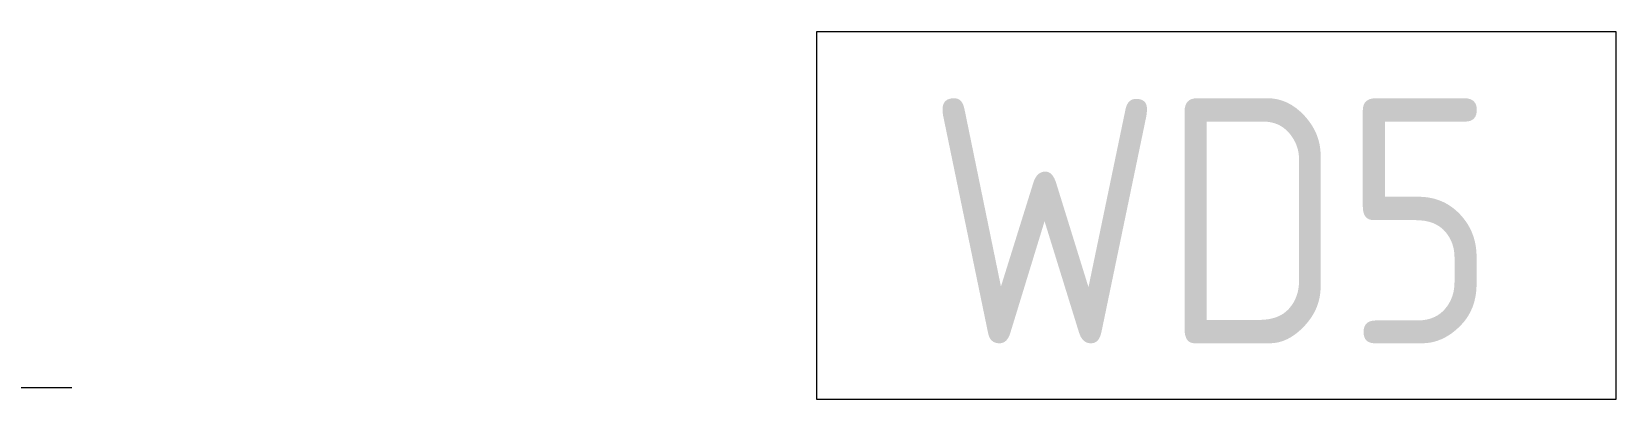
# Model space of a CAD drawing. Header units: millimetres. Extents: x 81037 to 284518, y -8553 to 29000.
# Drawn here: x 102880 to 104174, y 1679 to 1979 of the extents above; entities that cross this region are included whole.
import ezdxf

# ---------------------------------------------------------------- set-up
doc = ezdxf.new("R2010")
doc.units = ezdxf.units.MM
doc.layers.add('A-WALL-IDEN', color=7, linetype='Continuous', lineweight=9)
doc.styles.add('GOST Common_1', font='GOST_Common.ttf', dxfattribs={"width": 0.9, "height": 200})

# ---------------------------------------------------------------- blocks, each defined once
blk = doc.blocks.new('М_стена2 - Типоразмер-30678229-План монтажа стен и перегородок 2 этажа в осях 23_33')
at = {"layer": 'A-WALL-IDEN'}
for p, q in [((3.258, 1.523), (-3.273, 1.523)), ((-3.273, 1.523), (-3.273, -1.477)), ((3.258, -1.477), (3.258, 1.523)), ((-3.273, -1.477), (3.258, -1.477))]:
    blk.add_line(p, q, dxfattribs=at)

msp = doc.modelspace()

# ---------------------------------------------------------------- linework, layer by layer
at = {"layer": 'A-WALL-IDEN'}
msp.add_line((101894.7, 1688.2), (102912.8, 1688.2), dxfattribs=at)

# ---------------------------------------------------------------- block references
at = {"layer": 'A-WALL-IDEN', "xscale": 99.99999999999993, "yscale": 99.99999999999993, "zscale": 99.99999999999993}
msp.add_blockref('М_стена2 - Типоразмер-30678229-План монтажа стен и перегородок 2 этажа в осях 23_33', (103847.9, 1826.2), dxfattribs=at)

# ---------------------------------------------------------------- texts
at = {"layer": 'A-WALL-IDEN', "insert": (103611.4, 1924.2), "char_height": 200, "width": 584.43, "attachment_point": 1, "style": 'GOST Common_1'}
msp.add_mtext('WD5', dxfattribs=at)

doc.saveas('drawing.dxf')
